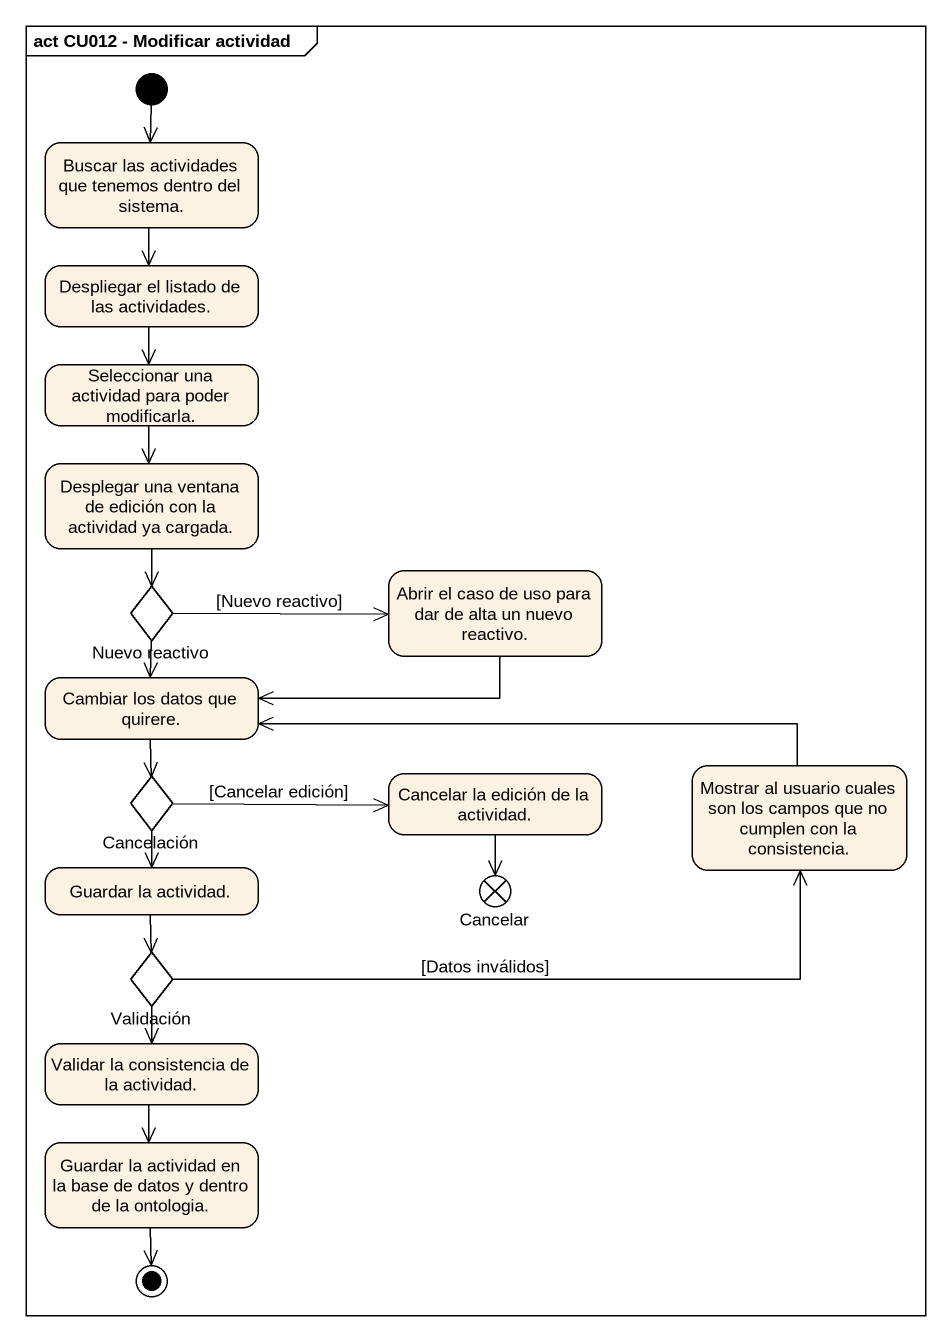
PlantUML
@startuml
mainframe act CU012 - Modificar actividad
hide empty description
state "Buscar las actividades que tenemos dentro del sistema." as Buscar_las_actividades_que
state "Despliegar el listado de las actividades." as Despliegar_el_listado_de
state "Seleccionar una actividad para poder modificarla." as Seleccionar_una_actividad
state "Desplegar una ventana de edición con la actividad ya cargada." as Desplegar_una_ventana_de
state "Nuevo reactivo" as Nuevo_reactivo <<choice>>
state "Abrir el caso de uso para dar de alta un nuevo reactivo." as Abrir_el_caso_de_uso_para
state "Cambiar los datos que quirere." as Cambiar_los_datos_que
state Cancelación <<choice>>
state "Cancelar la edición de la actividad." as Cancelar_la_edición_de_la
state "Mostrar al usuario cuales son los campos que no cumplen con la consistencia." as Mostrar_al_usuario_cuales
state "Guardar la actividad." as Guardar_la_actividad
state Cancelar <<end>>
state Validación <<choice>>
state "Validar la consistencia de la actividad." as Validar_la_consistencia_de
state "Guardar la actividad en la base de datos y dentro de la ontologia." as Guardar_la_actividad_en_la
[*] --> Buscar_las_actividades_que
Buscar_las_actividades_que --> Despliegar_el_listado_de
Despliegar_el_listado_de --> Seleccionar_una_actividad
Seleccionar_una_actividad --> Desplegar_una_ventana_de
Desplegar_una_ventana_de --> Nuevo_reactivo
Nuevo_reactivo -right-> Abrir_el_caso_de_uso_para : [Nuevo reactivo]
Nuevo_reactivo --> Cambiar_los_datos_que
Abrir_el_caso_de_uso_para -left-> Cambiar_los_datos_que
Cambiar_los_datos_que --> Cancelación
Cancelación -right-> Cancelar_la_edición_de_la : [Cancelar edición]
Cancelación --> Guardar_la_actividad
Cancelar_la_edición_de_la --> Cancelar
Mostrar_al_usuario_cuales -left-> Cambiar_los_datos_que
Guardar_la_actividad --> Validación
Validación -right-> Mostrar_al_usuario_cuales : [Datos inválidos]
Validación --> Validar_la_consistencia_de
Validar_la_consistencia_de --> Guardar_la_actividad_en_la
Guardar_la_actividad_en_la --> [*]
@enduml
